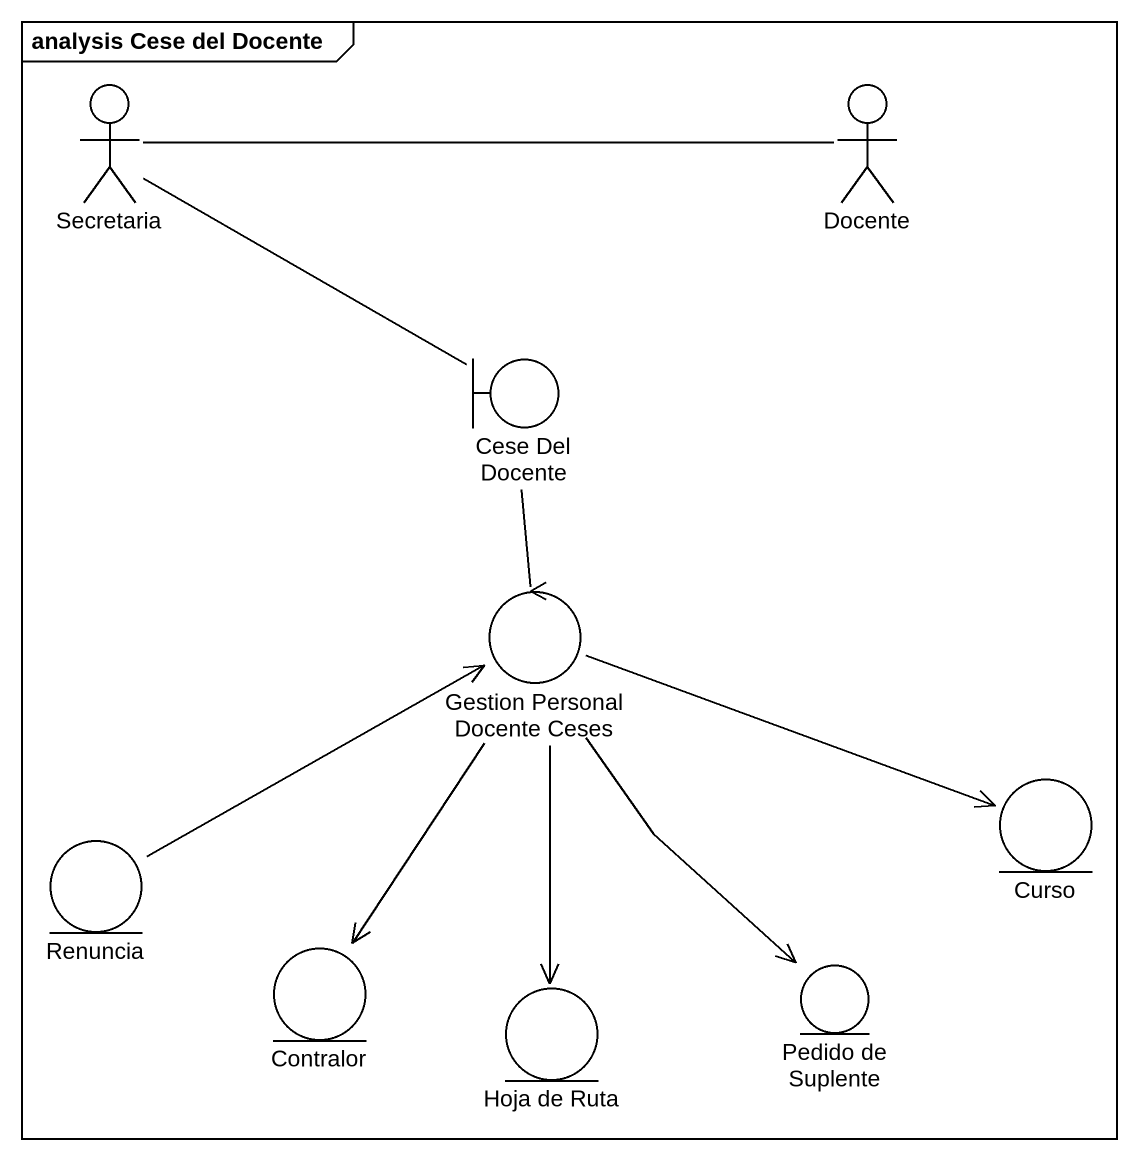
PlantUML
@startuml
mainframe analysis Cese del Docente
actor Secretaria
actor Docente
boundary "Cese Del Docente" as Cese_Del_Docente
control "Gestion Personal Docente Ceses" as Gestion_Personal_Docente
entity Curso
entity Renuncia
entity Contralor
entity "Hoja de Ruta" as Hoja_de_Ruta
entity "Pedido de Suplente" as Pedido_de_Suplente
Secretaria -right- Docente
Secretaria -right- Cese_Del_Docente
Cese_Del_Docente -- Gestion_Personal_Docente
Gestion_Personal_Docente -right-> Curso
Gestion_Personal_Docente <-left- Renuncia
Gestion_Personal_Docente --> Contralor
Gestion_Personal_Docente --> Hoja_de_Ruta
Gestion_Personal_Docente --> Pedido_de_Suplente
@enduml
